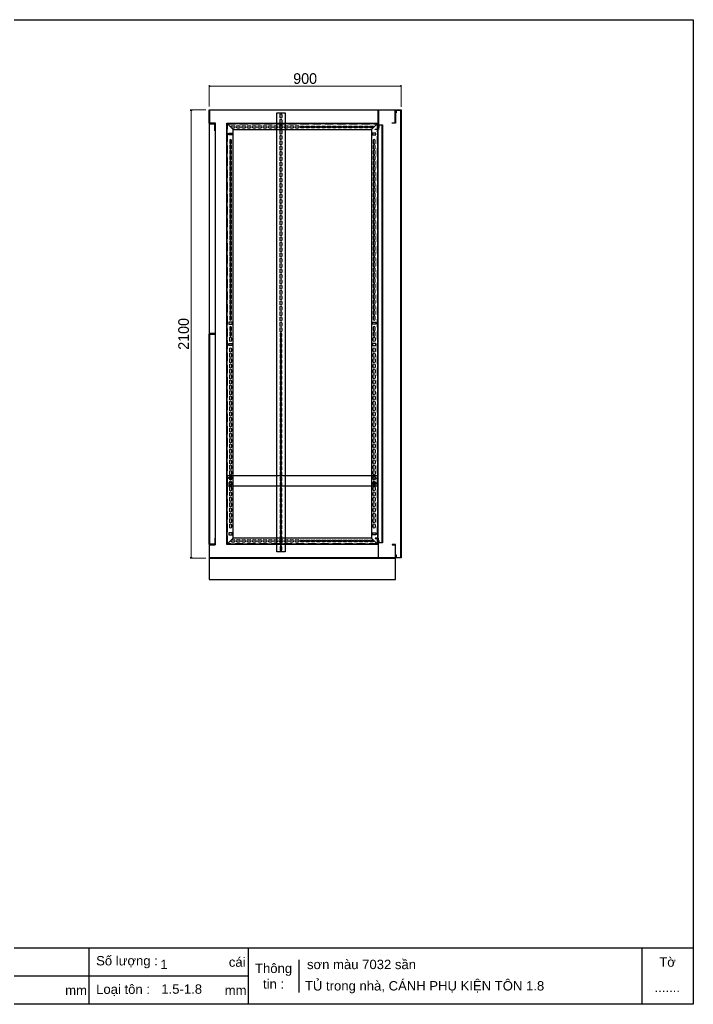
# Model space of a CAD drawing. Header units: millimetres. Extents: x 0 to 6523, y 0 to 4612.
# Drawn here: x 3365 to 6523, y 0 to 4612 of the extents above; entities that cross this region are included whole.
import ezdxf

# ---------------------------------------------------------------- set-up
doc = ezdxf.new("R2010")
doc.units = ezdxf.units.MM
doc.linetypes.add('HIDDENX2', pattern=[19.05, 12.7, -6.35])
doc.layers.add('CNC', color=7, linetype='Continuous')
doc.layers.add('DIM', color=253, linetype='Continuous')
doc.styles.add('Arial', font='arial.ttf')
doc.dimstyles.new('CNC', dxfattribs={"dimtxt": 50, "dimasz": 5, "dimexe": 5, "dimexo": 15, "dimgap": 10, "dimtad": 1, "dimdec": 0, "dimtxsty": 'Standard', "dimblk": 'OPEN30', "dimcen": 10, "dimclrd": 5, "dimclre": 5, "dimclrt": 3, "dimazin": 3, "dimtfac": 1, "dimtdec": 0, "dimtmove": 0, "dimatfit": 3, "dimldrblk": 'ARCHTICK', "dimlwd": 9, "dimlwe": 9})

# ---------------------------------------------------------------- blocks, each defined once
blk = doc.blocks.new('*D1')
at = {"color": 0, "linetype": 'ByBlock', "lineweight": -2}
for p, q in [((4167.9, 4185.1), (4169.3, 4190.1)), ((4169.3, 4190.1), (4170.6, 4185.1)), ((4169.3, 4190.1), (4169.3, 4185.1)), ((4169.3, 2090.1), (4167.9, 2095.1)), ((4170.6, 2095.1), (4169.3, 2090.1)), ((4169.3, 2090.1), (4169.3, 2095.1))]:
    blk.add_line(p, q, dxfattribs=at)
at = {"layer": 'Defpoints', "color": 0, "transparency": 16777216}
for p in [(4253.2, 4190.1), (4169.3, 2090.1), (4253.2, 2090.1)]:
    blk.add_point(p, dxfattribs=at)
at = {"layer": 'DIM', "color": 5, "lineweight": 9, "transparency": 16777216}
for p, q in [((4238.2, 4190.1), (4164.3, 4190.1)), ((4169.3, 4185.1), (4169.3, 2095.1)), ((4238.2, 2090.1), (4164.3, 2090.1))]:
    blk.add_line(p, q, dxfattribs=at)
at = {"layer": 'DIM', "color": 3, "transparency": 16777216, "insert": (4133.7, 3140.1), "char_height": 50, "attachment_point": 5, "rotation": 90}
blk.add_mtext('2100', dxfattribs=at)
blk = doc.blocks.new('_ArchTick')
at = {"color": 0, "const_width": 0.15}
blk.add_lwpolyline([(-0.5, -0.5), (0.5, 0.5)], dxfattribs=at)
blk = doc.blocks.new('_Open30')
at = {"color": 0, "linetype": 'ByBlock', "lineweight": -2}
for p, q in [((-1, 0.27), (0, 0)), ((0, 0), (-1, -0.27)), ((0, 0), (-1, 0))]:
    blk.add_line(p, q, dxfattribs=at)
blk = doc.blocks.new('*D2')
at = {"color": 5, "lineweight": 9, "ltscale": 3, "transparency": 16777216}
for p, q in [((4253.2, 4205.1), (4253.2, 4305.3)), ((4258.2, 4300.3), (5148.2, 4300.3)), ((5153.2, 4204.1), (5153.2, 4305.3))]:
    blk.add_line(p, q, dxfattribs=at)
at = {"color": 0, "linetype": 'ByBlock', "lineweight": -2}
for p, q in [((4253.2, 4300.3), (4258.2, 4301.7)), ((4258.2, 4299), (4253.2, 4300.3)), ((4253.2, 4300.3), (4258.2, 4300.3)), ((5148.2, 4301.7), (5153.2, 4300.3)), ((5153.2, 4300.3), (5148.2, 4299)), ((5153.2, 4300.3), (5148.2, 4300.3))]:
    blk.add_line(p, q, dxfattribs=at)
at = {"layer": 'Defpoints', "color": 0, "ltscale": 3, "transparency": 16777216}
for p in [(5153.2, 4300.3), (4253.2, 4190.1), (5153.2, 4189.1)]:
    blk.add_point(p, dxfattribs=at)
at = {"color": 3, "ltscale": 3, "transparency": 16777216, "insert": (4703.2, 4335.9), "char_height": 50, "attachment_point": 5}
blk.add_mtext('900', dxfattribs=at)
blk = doc.blocks.new('ovan8.5x20')
at = {"layer": 'CNC', "color": 2, "lineweight": -3}
for p, q in [((5.7, 4.2), (-5.8, 4.2)), ((-5.8, -4.2), (5.7, -4.2))]:
    blk.add_line(p, q, dxfattribs=at)
for centre, start, end in [((-5.8, 0), 90, 270), ((5.7, 0), 270, 90)]:
    blk.add_arc(centre, 4.25, start, end, dxfattribs=at)
blk = doc.blocks.new('25256')
at = {"ltscale": 3}
blk.add_lwpolyline([(65760.8, -8405.8), (65800.8, -8405.8), (65800.8, -10462.8), (65760.8, -10462.8)], close=True, dxfattribs=at)
at = {"layer": 'CNC', "lineweight": -3, "xscale": -1, "rotation": 90}
for p in [(65780.8, -8421.8), (65780.8, -8446.8), (65780.8, -8471.8), (65780.8, -8496.8), (65780.8, -8521.8), (65780.8, -8546.8), (65780.8, -8571.8), (65780.8, -8596.8), (65780.8, -8621.8), (65780.8, -8646.8), (65780.8, -8671.8), (65780.8, -8696.8), (65780.8, -8721.8), (65780.8, -8746.8), (65780.8, -8771.8), (65780.8, -8796.8), (65780.8, -8821.8), (65780.8, -8846.8), (65780.8, -8871.8), (65780.8, -8896.8), (65780.8, -8921.8), (65780.8, -8946.8), (65780.8, -8971.8), (65780.8, -8996.8), (65780.8, -9021.8), (65780.8, -9046.8), (65780.8, -9071.8), (65780.8, -9096.8), (65780.8, -9121.8), (65780.8, -9146.8), (65780.8, -9171.8), (65780.8, -9196.8), (65780.8, -9221.8), (65780.8, -9246.8), (65780.8, -9271.8), (65780.8, -9296.8), (65780.8, -9321.8), (65780.8, -9346.8), (65780.8, -9371.8), (65780.8, -9396.8), (65780.8, -9421.8)]:
    blk.add_blockref('ovan8.5x20', p, dxfattribs=at)
at = {"layer": 'CNC', "lineweight": -3, "rotation": 90}
for p in [(65780.8, -9446.8), (65780.8, -9471.8), (65780.8, -9496.8), (65780.8, -9521.8), (65780.8, -9546.8), (65780.8, -9571.8), (65780.8, -9596.8), (65780.8, -9621.8), (65780.8, -9646.8), (65780.8, -9671.8), (65780.8, -9696.8), (65780.8, -9721.8), (65780.8, -9746.8), (65780.8, -9771.8), (65780.8, -9796.8), (65780.8, -9821.8), (65780.8, -9846.8), (65780.8, -9871.8), (65780.8, -9896.8), (65780.8, -9921.8), (65780.8, -9946.8), (65780.8, -9971.8), (65780.8, -9996.8), (65780.8, -10021.8), (65780.8, -10046.8), (65780.8, -10071.8), (65780.8, -10096.8), (65780.8, -10121.8), (65780.8, -10146.8), (65780.8, -10171.8), (65780.8, -10196.8), (65780.8, -10221.8), (65780.8, -10246.8), (65780.8, -10271.8), (65780.8, -10296.8), (65780.8, -10321.8), (65780.8, -10346.8), (65780.8, -10371.8), (65780.8, -10396.8), (65780.8, -10421.8), (65780.8, -10446.8)]:
    blk.add_blockref('ovan8.5x20', p, dxfattribs=at)
blk = doc.blocks.new('KHUNG CHUẨN')
at = {"color": 7}
for p, q in [((19889.2, -28535.2), (16919.2, -28535.2)), ((18599.2, -28535.2), (18599.2, -28655.2)), ((18939.2, -28535.2), (18939.2, -28655.2)), ((19779.2, -28535.2), (19779.2, -28655.2)), ((19047.6, -28560.2), (19047.6, -28630.2)), ((18939.2, -28595.2), (16919.2, -28595.2))]:
    blk.add_line(p, q, dxfattribs=at)
blk.add_lwpolyline([(16919.2, -26555.2), (19889.2, -26555.2), (19889.2, -28655.2), (16919.2, -28655.2)], close=True, dxfattribs=at)
at = {"color": 2, "char_height": 20, "style": 'Arial'}
for s, insert, width, attachment_point in [('  Số lượng :', (18599.2, -28565.2), 917.634, 4), ('cái', (18897.9, -28565.2), 63.517, 4), ('Tờ', (19834.2, -28565.2), 110, 5), ('Thông\\Ptin :', (18993.4, -28595.2), 108.311, 5), ('mm', (18548.6, -28625.2), 73.831, 4), ('  Loại tôn :', (18599.2, -28625.2), 917.634, 4), ('mm', (18889.2, -28625.2), 917.634, 4)]:
    blk.add_mtext(s, dxfattribs=dict(at, insert=insert, width=width, attachment_point=attachment_point))
at = {"color": 3, "style": 'Arial'}
for tag, p in [('#01', (17055.6, -28580.1)), ('#02', (17431.4, -28580.1)), ('#03', (18030.6, -28580.1)), ('#08', (18751.7, -28580.1)), ('#10', (19064.8, -28580.1)), ('#04', (17024.8, -28634.6)), ('#05', (17308.5, -28633)), ('#06', (17632.7, -28633.7)), ('#07', (18002, -28634.7)), ('#09', (18753.8, -28632.6)), ('#11', (19060.3, -28625.7)), ('#12', (19806.5, -28628.9))]:
    blk.add_attdef(tag, p, '', height=20, dxfattribs=at)

msp = doc.modelspace()

# ---------------------------------------------------------------- linework, layer by layer
at = {"ltscale": 3}
msp.add_line((4281.2, 4128.6), (4281.2, 2151.6), dxfattribs=at)
at = {"color": 252, "ltscale": 3}
for p, q in [((4336.2, 4127.1), (4366.2, 4097.1)), ((5044.2, 4127.1), (5014.2, 4097.1)), ((4366.2, 2183.1), (4336.2, 2153.1)), ((5014.2, 2183.1), (5044.2, 2153.1))]:
    msp.add_line(p, q, dxfattribs=at)
at = {"color": 7}
for points in [[(4254.7, 4188.6), (4254.7, 4188.6), (4254.7, 4188.6), (4254.7, 4188.6), (4254.7, 4128.6), (4281.2, 4128.6), (4281.2, 4092.1), (4279.7, 4092.1), (4279.7, 4127.1), (4253.2, 4127.1), (4253.2, 4190.1), (4254.7, 4190.1), (4254.7, 4188.6), (4254.7, 4188.6)], [(5125.7, 4164.6), (5125.7, 4188.6), (4254.7, 4188.6), (4254.7, 4188.6), (4254.7, 4188.6), (4254.7, 4190.1), (5127.2, 4190.1), (5127.2, 4164.6)], [(5110.7, 4128.6), (5125.7, 4128.6), (5125.7, 4188.6), (5045.7, 4188.6), (5045.7, 4188.6), (5044.2, 4188.6), (5044.2, 4190.1), (5044.2, 4190.1), (5044.2, 4190.1), (5127.2, 4190.1), (5127.2, 4127.1), (5110.7, 4127.1)], [(5130.2, 2105.1), (5130.2, 2093.1), (5151.2, 2093.1), (5151.2, 4187.1), (5130.2, 4187.1), (5130.2, 4175.1), (5128.2, 4175.1), (5128.2, 4189.1), (5153.2, 4189.1), (5153.2, 2091.1), (5128.2, 2091.1), (5128.2, 2105.1)], [(4278.7, 3142.6), (4254.7, 3142.6), (4254.7, 4124.1), (4278.7, 4124.1), (4278.7, 4125.6), (4253.2, 4125.6), (4253.2, 3141.1), (4278.7, 3141.1)], [(4278.7, 3142.6), (4254.7, 3142.6), (4254.7, 4124.1), (4278.7, 4124.1), (4278.7, 4125.6), (4253.2, 4125.6), (4253.2, 3141.1), (4278.7, 3141.1)], [(4278.7, 3137.6), (4254.7, 3137.6), (4254.7, 2156.1), (4278.7, 2156.1), (4278.7, 2154.6), (4253.2, 2154.6), (4253.2, 3139.1), (4278.7, 3139.1)], [(4278.7, 3137.6), (4254.7, 3137.6), (4254.7, 2156.1), (4278.7, 2156.1), (4278.7, 2154.6), (4253.2, 2154.6), (4253.2, 3139.1), (4278.7, 3139.1)], [(4253.2, 2090.1), (4253.2, 2090.1), (4253.2, 2090.1), (4254.7, 2091.6), (4254.7, 2151.6), (4281.2, 2151.6), (4281.2, 2183.1), (4279.7, 2183.1), (4279.7, 2153.1), (4253.2, 2153.1), (4253.2, 2090.1), (4253.2, 2090.1), (4253.2, 2090.1), (4253.2, 2090.1)], [(5110.7, 2151.6), (5125.7, 2151.6), (5125.7, 2091.6), (4254.7, 2091.6), (4254.7, 2091.6), (4254.7, 2091.6), (4253.2, 2090.1), (4253.2, 2090.1), (4253.2, 2090.1), (5127.2, 2090.1), (5127.2, 2153.1), (5110.7, 2153.1)], [(5127.2, 2090.1), (4253.2, 2090.1), (4253.2, 1990.1), (5127.2, 1990.1)]]:
    msp.add_lwpolyline(points, close=True, dxfattribs=at)
at = {"color": 3}
for points in [[(5030.7, 4098.6), (5045.7, 4098.6), (5045.7, 4188.6), (5047.2, 4188.6), (5047.2, 4097.1), (5030.7, 4097.1)], [(5030.7, 2181.6), (5045.7, 2181.6), (5045.7, 2091.6), (5047.2, 2091.6), (5047.2, 2183.1), (5030.7, 2183.1)]]:
    msp.add_lwpolyline(points, close=True, dxfattribs=at)
at = {"color": 252, "ltscale": 3}
for points in [[(4336.2, 4127.1), (5044.2, 4127.1), (5044.2, 2153.1), (4336.2, 2153.1)], [(4337.7, 4125.6), (5042.7, 4125.6), (5042.7, 2154.6), (4337.7, 2154.6)], [(4366.2, 4097.1), (5014.2, 4097.1), (5014.2, 2183.1), (4366.2, 2183.1)]]:
    msp.add_lwpolyline(points, close=True, dxfattribs=at)
at = {"color": 252, "linetype": 'HIDDENX2', "ltscale": 3}
msp.add_lwpolyline([(4339.2, 4124.1), (5041.2, 4124.1), (5041.2, 2156.1), (4339.2, 2156.1)], close=True, dxfattribs=at)
at = {"color": 6}
msp.add_lwpolyline([(5048.7, 2172.6), (5048.7, 2162.6), (5064.7, 2162.6), (5064.7, 4117.6), (5048.7, 4117.6), (5048.7, 4107.6), (5047.2, 4107.6), (5047.2, 4119.1), (5066.2, 4119.1), (5066.2, 2161.1), (5047.2, 2161.1), (5047.2, 2172.6)], close=True, dxfattribs=at)
at = {"color": 2, "ltscale": 3}
for points in [[(4346.2, 4072.1), (4346.2, 4081.1), (4361.2, 4081.1), (4361.2, 4072.1)], [(5034.2, 4072.1), (5034.2, 4081.1), (5019.2, 4081.1), (5019.2, 4072.1)], [(4346.2, 3194.6), (4346.2, 3185.6), (4361.2, 3185.6), (4361.2, 3194.6)], [(5034.2, 3194.6), (5034.2, 3185.6), (5019.2, 3185.6), (5019.2, 3194.6)], [(4346.2, 3085.6), (4346.2, 3094.6), (4361.2, 3094.6), (4361.2, 3085.6)], [(5034.2, 3085.6), (5034.2, 3094.6), (5019.2, 3094.6), (5019.2, 3085.6)], [(4346.2, 2208.1), (4346.2, 2199.1), (4361.2, 2199.1), (4361.2, 2208.1)], [(5034.2, 2208.1), (5034.2, 2199.1), (5019.2, 2199.1), (5019.2, 2208.1)]]:
    msp.add_lwpolyline(points, close=True, dxfattribs=at)
at = {"color": 46, "ltscale": 3}
msp.add_lwpolyline([(4338.7, 2477.6), (5041.7, 2477.6), (5041.7, 2427.6), (4338.7, 2427.6)], close=True, dxfattribs=at)

# ---------------------------------------------------------------- block references
at = {"color": 3}
ref = msp.add_blockref('KHUNG CHUẨN', (-37157.2, 62931), dxfattribs=dict(at, xscale=2.196150000008856, yscale=2.196150000008856, zscale=2.196150000008856))
ref.add_attrib('#08', '1', (4024.3, 164.8), dxfattribs={"color": 3, "height": 43.9, "style": 'Arial'})
ref.add_attrib('#09', '1.5-1.8', (4029, 49.5), dxfattribs={"color": 3, "height": 43.92, "style": 'Arial'})
ref.add_attrib('#10', 'sơn màu 7032 sần', (4711.9, 164.8), dxfattribs={"color": 3, "height": 43.923, "style": 'Arial'})
ref.add_attrib('#11', 'TỦ trong nhà, CÁNH PHỤ KIỆN TÔN 1.8', (4702.1, 64.7), dxfattribs={"color": 3, "height": 43.923, "style": 'Arial'})
ref.add_attrib('#12', '.......', (6340.7, 57.6), dxfattribs={"color": 3, "height": 43.92, "style": 'Arial'})
msp.add_blockref('25256', (-61191.1, 12582))
at = {"layer": 'CNC', "lineweight": -3}
for p in [(4365.2, 4109.6), (4390.2, 4109.6), (4415.2, 4109.6), (4440.2, 4109.6), (4465.2, 4109.6), (4490.2, 4109.6), (4515.2, 4109.6), (4540.2, 4109.6), (4565.2, 4109.6), (4590.2, 4109.6), (4615.2, 4109.6), (4640.2, 4109.6), (4665.2, 4109.6), (4353.7, 2440.1), (4365.2, 2170.6), (4390.2, 2170.6), (4415.2, 2170.6), (4440.2, 2170.6), (4465.2, 2170.6), (4490.2, 2170.6), (4515.2, 2170.6), (4540.2, 2170.6), (4565.2, 2170.6), (4590.2, 2170.6), (4615.2, 2170.6), (4640.2, 2170.6), (4665.2, 2170.6)]:
    msp.add_blockref('ovan8.5x20', p, dxfattribs=at)
at = {"layer": 'CNC', "lineweight": -3, "xscale": -1}
for p in [(4690.2, 4109.6), (4715.2, 4109.6), (4740.2, 4109.6), (4765.2, 4109.6), (4790.2, 4109.6), (4815.2, 4109.6), (4840.2, 4109.6), (4865.2, 4109.6), (4890.2, 4109.6), (4915.2, 4109.6), (4940.2, 4109.6), (4965.2, 4109.6), (4990.2, 4109.6), (5015.2, 4109.6), (5026.7, 2440.1), (4690.2, 2170.6), (4715.2, 2170.6), (4740.2, 2170.6), (4765.2, 2170.6), (4790.2, 2170.6), (4815.2, 2170.6), (4840.2, 2170.6), (4865.2, 2170.6), (4890.2, 2170.6), (4915.2, 2170.6), (4940.2, 2170.6), (4965.2, 2170.6), (4990.2, 2170.6), (5015.2, 2170.6)]:
    msp.add_blockref('ovan8.5x20', p, dxfattribs=at)
at = {"layer": 'CNC', "lineweight": -3}
for p, rotation in [((4353.7, 4040.1), 90), ((4353.7, 4015.1), 90), ((5026.7, 4040.1), 90), ((5026.7, 4015.1), 90), ((4353.7, 3990.1), 90), ((4353.7, 3965.1), 90), ((5026.7, 3990.1), 90), ((5026.7, 3965.1), 90), ((4353.7, 3940.1), 90), ((4353.7, 3915.1), 90), ((5026.7, 3940.1), 90), ((5026.7, 3915.1), 90), ((4353.7, 3890.1), 90), ((4353.7, 3865.1), 90), ((5026.7, 3890.1), 90), ((5026.7, 3865.1), 90), ((4353.7, 3840.1), 90), ((5026.7, 3840.1), 90), ((4353.7, 3815.1), 90), ((4353.7, 3790.1), 90), ((5026.7, 3815.1), 90), ((5026.7, 3790.1), 90), ((4353.7, 3765.1), 90), ((4353.7, 3740.1), 90), ((5026.7, 3765.1), 90), ((5026.7, 3740.1), 90), ((4353.7, 3715.1), 90), ((4353.7, 3690.1), 90), ((5026.7, 3715.1), 90), ((5026.7, 3690.1), 90), ((4353.7, 3665.1), 90), ((4353.7, 3640.1), 90), ((5026.7, 3665.1), 90), ((5026.7, 3640.1), 90), ((4353.7, 3615.1), 90), ((4353.7, 3590.1), 90), ((5026.7, 3615.1), 90), ((5026.7, 3590.1), 90), ((4353.7, 3565.1), 90), ((5026.7, 3565.1), 90), ((4353.7, 3540.1), 90), ((4353.7, 3515.1), 90), ((5026.7, 3540.1), 90), ((5026.7, 3515.1), 90), ((4353.7, 3490.1), 90), ((4353.7, 3465.1), 90), ((5026.7, 3490.1), 90), ((5026.7, 3465.1), 90), ((4353.7, 3440.1), 90), ((4353.7, 3415.1), 90), ((5026.7, 3440.1), 90), ((5026.7, 3415.1), 90), ((4353.7, 3390.1), 90), ((4353.7, 3365.1), 90), ((5026.7, 3390.1), 90), ((5026.7, 3365.1), 90), ((4353.7, 3340.1), 90), ((4353.7, 3315.1), 90), ((5026.7, 3340.1), 90), ((5026.7, 3315.1), 90), ((4353.7, 3290.1), 90), ((4353.7, 3265.1), 90), ((5026.7, 3290.1), 90), ((5026.7, 3265.1), 90), ((4353.7, 3240.1), 90), ((5026.7, 3240.1), 90), ((4353.7, 3215.1), 90), ((5026.7, 3215.1), 90), ((4353.7, 3165.1), 90), ((4353.7, 3140.1), 90), ((5026.7, 3165.1), 90), ((5026.7, 3140.1), 90), ((5026.7, 2465.1), 180)]:
    msp.add_blockref('ovan8.5x20', p, dxfattribs=dict(at, rotation=rotation))
at = {"layer": 'CNC', "lineweight": -3, "xscale": -1}
for p, rotation in [((4353.7, 3115.1), 90), ((5026.7, 3115.1), 90), ((4353.7, 3065.1), 90), ((4353.7, 3040.1), 90), ((5026.7, 3065.1), 90), ((5026.7, 3040.1), 90), ((4353.7, 3015.1), 90), ((4353.7, 2990.1), 90), ((5026.7, 3015.1), 90), ((5026.7, 2990.1), 90), ((4353.7, 2965.1), 90), ((5026.7, 2965.1), 90), ((4353.7, 2940.1), 90), ((4353.7, 2915.1), 90), ((5026.7, 2940.1), 90), ((5026.7, 2915.1), 90), ((4353.7, 2890.1), 90), ((4353.7, 2865.1), 90), ((5026.7, 2890.1), 90), ((5026.7, 2865.1), 90), ((4353.7, 2840.1), 90), ((4353.7, 2815.1), 90), ((5026.7, 2840.1), 90), ((5026.7, 2815.1), 90), ((4353.7, 2790.1), 90), ((4353.7, 2765.1), 90), ((5026.7, 2790.1), 90), ((5026.7, 2765.1), 90), ((4353.7, 2740.1), 90), ((4353.7, 2715.1), 90), ((5026.7, 2740.1), 90), ((5026.7, 2715.1), 90), ((4353.7, 2690.1), 90), ((4353.7, 2665.1), 90), ((5026.7, 2690.1), 90), ((5026.7, 2665.1), 90), ((4353.7, 2640.1), 90), ((5026.7, 2640.1), 90), ((4353.7, 2615.1), 90), ((4353.7, 2590.1), 90), ((5026.7, 2615.1), 90), ((5026.7, 2590.1), 90), ((4353.7, 2565.1), 90), ((4353.7, 2540.1), 90), ((5026.7, 2565.1), 90), ((5026.7, 2540.1), 90), ((4353.7, 2515.1), 90), ((4353.7, 2490.1), 90), ((5026.7, 2515.1), 90), ((5026.7, 2490.1), 90), ((4353.7, 2465.1), 180), ((4353.7, 2465.1), 90), ((4353.7, 2440.1), 90), ((5026.7, 2465.1), 90), ((5026.7, 2440.1), 90), ((4353.7, 2415.1), 90), ((4353.7, 2390.1), 90), ((5026.7, 2415.1), 90), ((5026.7, 2390.1), 90), ((4353.7, 2365.1), 90), ((5026.7, 2365.1), 90), ((4353.7, 2340.1), 90), ((4353.7, 2315.1), 90), ((5026.7, 2340.1), 90), ((5026.7, 2315.1), 90), ((4353.7, 2290.1), 90), ((4353.7, 2265.1), 90), ((5026.7, 2290.1), 90), ((5026.7, 2265.1), 90), ((4353.7, 2240.1), 90), ((5026.7, 2240.1), 90)]:
    msp.add_blockref('ovan8.5x20', p, dxfattribs=dict(at, rotation=rotation))

# ---------------------------------------------------------------- dimensions: what is measured, and where the dimension line sits
at = {"ltscale": 3}
dim = msp.add_linear_dim(base=(5153.2, 4300.3), p1=(4253.2, 4190.1), p2=(5153.2, 4189.1), dimstyle='CNC', dxfattribs=at)
dim.commit()
dim.dimension.update_dxf_attribs({"geometry": '*D2', "text_midpoint": (4703.2, 4335.9)})
at = {"layer": 'DIM', "color": 7}
dim = msp.add_linear_dim(base=(4169.3, 2090.1), p1=(4253.2, 4190.1), p2=(4253.2, 2090.1), angle=270, dimstyle='CNC', dxfattribs=at)
dim.commit()
dim.dimension.update_dxf_attribs({"geometry": '*D1', "text_midpoint": (4133.7, 3140.1)})

doc.saveas('drawing.dxf')
